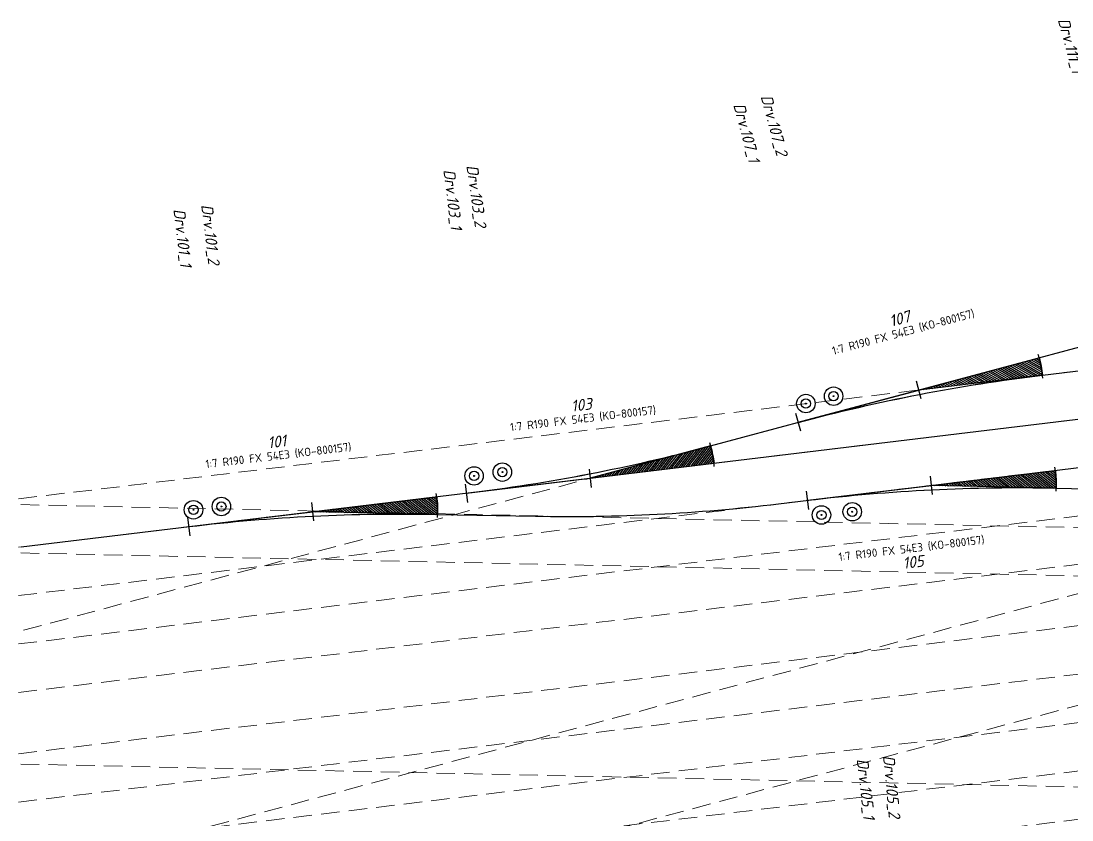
# Model space of a CAD drawing. Header units: metres. Extents: x -91 to 242, y 51 to 210.
# Drawn here: x -91.3 to 22.5, y 101.9 to 188.4 of the extents above; entities that cross this region are included whole.
import ezdxf
from ezdxf.enums import TextEntityAlignment as Align

# ---------------------------------------------------------------- set-up
doc = ezdxf.new("R2010")
doc.units = ezdxf.units.M
doc.linetypes.add('HIDDEN', pattern=[3, 2, -1])
doc.layers.get('0').update_dxf_attribs({"color": 211})
doc.layers.add('JBTFE__INNSETTINGSPUNKT', color=62, linetype='Continuous')
doc.layers.add('JBTOB__KO_SPV_SENTERLINJER', color=62, linetype='Continuous')
for name, color, linetype, true_color in [('JBTOB__INFO', 4, 'Continuous', 0x00ffff), ('JBTOB__KO_SPV', 2, 'Continuous', 0xffff00), ('JBTOB__NAVN', 2, 'Continuous', 0xffff00), ('JBTOB__SPV_TYPE', 2, 'Continuous', 0xffff00), ('JBTOB_KO_SPO', 2, 'Continuous', 0xffff00), ('JBTOB_KO_SPV', 2, 'Continuous', 0xffff00), ('JBTSI__NAVN', 2, 'Continuous', 0xffff00), ('JBTSI_SA_DRV', 2, 'Continuous', 0xffff00)]:
    doc.layers.add(name, color=color, linetype=linetype, true_color=true_color)
doc.layers.add('NO_Hjelpelinje', color=12, linetype='HIDDEN', lineweight=0, plot=False)
doc.styles.add('ISO', font='iso3098.shx')

# ---------------------------------------------------------------- blocks, each defined once
blk = doc.blocks.new('NO-BN-2D-JBTSI-DRIVMASKIN-SPORVEKSEL')
at = {"color": 0, "linetype": 'ByBlock', "lineweight": -2, "transparency": 16777216}
for radius in [1, 0.5]:
    blk.add_circle((0, 0), radius, dxfattribs=at)
blk = doc.blocks.new('NO-BN-2D-INSERTION-POINT')
at = {"layer": 'JBTFE__INNSETTINGSPUNKT', "linetype": 'ByBlock', "lineweight": -2, "transparency": 16777216}
for p, q in [((-0.05, 0), (0.05, 0)), ((0, -0.05), (0, 0.05))]:
    blk.add_line(p, q, dxfattribs=at)
blk.add_circle((0, 0), 0.05, dxfattribs=at)
blk = doc.blocks.new('*Z197')
at = {"color": 0, "linetype": 'ByBlock', "lineweight": -2, "transparency": 16777216, "rotation": 359.9957023501701}
blk.add_blockref('NO-BN-2D-JBTSI-DRIVMASKIN-SPORVEKSEL', (0, 0), dxfattribs=at)
at = {"color": 0, "linetype": 'ByBlock', "lineweight": -2, "transparency": 16777216}
blk.add_blockref('NO-BN-2D-INSERTION-POINT', (0, 0), dxfattribs=at)
at = {"layer": 'JBTSI__NAVN', "color": 0, "linetype": 'ByBlock', "lineweight": -2, "transparency": 16777216, "style": 'ISO', "oblique": 15}
blk.add_attdef('OBJEKTNAVN', text='', height=1.25, rotation=270, dxfattribs=at).set_placement((1.4, 30), align=Align.MIDDLE_CENTER)
blk = doc.blocks.new('NO-BN-2D-JBTOB-CONNECTION-SWITCH-07.00-R190-H-54E3-FX-4')
at = {"color": 0, "linetype": 'ByBlock', "lineweight": -2, "transparency": 16777216}
for p, q in [((0, -1), (0, 1)), ((0, 0), (13.5, 0)), ((13.5, -1), (13.5, 1))]:
    blk.add_line(p, q, dxfattribs=at)
at = {"color": 0, "linetype": 'Continuous', "lineweight": -2, "transparency": 16777216}
for p, q in [((13.73, 0), (13.77, -0.04)), ((14, 0), (14.08, -0.08)), ((14.27, 0), (14.4, -0.13)), ((14.54, 0), (14.71, -0.17)), ((14.81, 0), (15.02, -0.22)), ((15.08, 0), (15.34, -0.26)), ((15.35, 0), (15.65, -0.31)), ((15.62, 0), (15.97, -0.35)), ((15.89, 0), (16.28, -0.4)), ((16.15, 0), (16.6, -0.44)), ((16.42, 0), (16.91, -0.49)), ((16.69, 0), (17.22, -0.53)), ((16.96, 0), (17.54, -0.58)), ((17.23, 0), (17.85, -0.62)), ((17.5, 0), (18.17, -0.67)), ((17.77, 0), (18.48, -0.71)), ((18.04, 0), (18.8, -0.76)), ((18.31, 0), (19.11, -0.8)), ((18.58, 0), (19.43, -0.85)), ((18.85, 0), (19.74, -0.89)), ((19.12, 0), (20.05, -0.94)), ((19.39, 0), (20.37, -0.98)), ((19.66, 0), (20.68, -1.03)), ((19.93, 0), (21, -1.07)), ((20.2, 0), (21.31, -1.12)), ((20.46, 0), (21.63, -1.16)), ((20.73, 0), (21.94, -1.21)), ((21, 0), (22.25, -1.25)), ((21.27, 0), (22.57, -1.3)), ((21.54, 0), (22.88, -1.34)), ((21.81, 0), (23.2, -1.38)), ((22.08, 0), (23.51, -1.43)), ((22.35, 0), (23.83, -1.47)), ((22.62, 0), (24.14, -1.52)), ((22.89, 0), (24.45, -1.56)), ((23.16, 0), (24.77, -1.61)), ((23.43, 0), (25.08, -1.65)), ((23.7, 0), (25.4, -1.7)), ((23.97, 0), (25.71, -1.74)), ((24.24, 0), (26.03, -1.79)), ((24.51, 0), (26.34, -1.83)), ((24.78, 0), (26.65, -1.88)), ((25.04, 0), (26.88, -1.84)), ((25.31, 0), (26.91, -1.6)), ((25.58, 0), (26.94, -1.35)), ((25.85, 0), (26.96, -1.11)), ((26.12, 0), (26.98, -0.86)), ((26.39, 0), (26.99, -0.6)), ((26.66, 0), (27, -0.34)), ((26.93, 0), (27.01, -0.08))]:
    blk.add_line(p, q, dxfattribs=at)
at = {"color": 0, "linetype": 'ByBlock', "lineweight": -2, "transparency": 16777216, "flags": 128}
for points in [[(13.5, 0), (27.01, 0, -0.035489), (26.87, -1.91)], [(27.01, 0, -0.035489), (26.87, -1.91), (26.87, -1.91, 0.035489), (27.01, 0)]]:
    blk.add_lwpolyline(points, format="xyb", close=True, dxfattribs=at)
at = {"color": 0, "linetype": 'ByBlock', "lineweight": -2, "transparency": 16777216}
for start, end in [(350.3699, 0), (0, 1.5)]:
    blk.add_arc((13.5, 0), 13.5, start, end, dxfattribs=at)
at = {"layer": 'JBTOB__KO_SPV_SENTERLINJER', "linetype": 'ByBlock', "lineweight": -2, "transparency": 16777216, "flags": 128}
blk.add_lwpolyline([(0, 0), (27.01, 0)], dxfattribs=at)
blk.add_lwpolyline([(0, 0, -0.035489), (26.87, -1.91), (26.87, -1.91)], format="xyb", dxfattribs=at)
blk = doc.blocks.new('*Z202')
at = {"layer": 'JBTOB__KO_SPV', "color": 0, "linetype": 'ByBlock', "lineweight": -2, "transparency": 16777216, "rotation": 8.131782564192834}
blk.add_blockref('NO-BN-2D-JBTOB-CONNECTION-SWITCH-07.00-R190-H-54E3-FX-4', (0, 0), dxfattribs=at)
blk = doc.blocks.new('*Z203')
at = {"layer": 'JBTOB__KO_SPV', "color": 0, "linetype": 'ByBlock', "lineweight": -2, "transparency": 16777216, "rotation": 359.9957023501701}
blk.add_blockref('NO-BN-2D-JBTOB-CONNECTION-SWITCH-07.00-R190-H-54E3-FX-4', (0, 0), dxfattribs=at)
blk = doc.blocks.new('NO-BN-2D-JBTOB-CONNECTION-SWITCH-07.00-R190-H-54E3-FX-1')
at = {"color": 0, "linetype": 'Continuous', "lineweight": -2, "transparency": 16777216}
for p, q in [((20.46, 0), (21.63, 1.16)), ((20.73, 0), (21.94, 1.21)), ((21, 0), (22.25, 1.25)), ((21.27, 0), (22.57, 1.3)), ((21.54, 0), (22.88, 1.34)), ((21.81, 0), (23.2, 1.38)), ((22.08, 0), (23.51, 1.43)), ((22.35, 0), (23.83, 1.47)), ((22.62, 0), (24.14, 1.52)), ((22.89, 0), (24.45, 1.56)), ((23.16, 0), (24.77, 1.61)), ((23.43, 0), (25.08, 1.65)), ((23.7, 0), (25.4, 1.7)), ((23.97, 0), (25.71, 1.74)), ((24.24, 0), (26.03, 1.79)), ((24.51, 0), (26.34, 1.83)), ((24.78, 0), (26.65, 1.88)), ((25.04, 0), (26.88, 1.84)), ((25.31, 0), (26.91, 1.6)), ((25.58, 0), (26.94, 1.35)), ((13.73, 0), (13.77, 0.04)), ((14, 0), (14.08, 0.08)), ((14.27, 0), (14.4, 0.13)), ((14.54, 0), (14.71, 0.17)), ((14.81, 0), (15.02, 0.22)), ((15.08, 0), (15.34, 0.26)), ((15.35, 0), (15.65, 0.31)), ((15.62, 0), (15.97, 0.35)), ((15.89, 0), (16.28, 0.4)), ((16.15, 0), (16.6, 0.44)), ((16.42, 0), (16.91, 0.49)), ((16.69, 0), (17.22, 0.53)), ((16.96, 0), (17.54, 0.58)), ((17.23, 0), (17.85, 0.62)), ((17.5, 0), (18.17, 0.67)), ((17.77, 0), (18.48, 0.71)), ((18.04, 0), (18.8, 0.76)), ((18.31, 0), (19.11, 0.8)), ((18.58, 0), (19.43, 0.85)), ((18.85, 0), (19.74, 0.89)), ((19.12, 0), (20.05, 0.94)), ((19.39, 0), (20.37, 0.98)), ((19.66, 0), (20.68, 1.03)), ((19.93, 0), (21, 1.07)), ((20.2, 0), (21.31, 1.12)), ((25.85, 0), (26.96, 1.11)), ((26.12, 0), (26.98, 0.86)), ((26.39, 0), (26.99, 0.6)), ((26.66, 0), (27, 0.34)), ((26.93, 0), (27.01, 0.08))]:
    blk.add_line(p, q, dxfattribs=at)
at = {"color": 0, "linetype": 'ByBlock', "lineweight": -2, "transparency": 16777216}
for p, q in [((0, 1), (0, -1)), ((0, 0), (13.5, 0)), ((13.5, 1), (13.5, -1))]:
    blk.add_line(p, q, dxfattribs=at)
at = {"color": 0, "linetype": 'ByBlock', "lineweight": -2, "transparency": 16777216, "flags": 128}
for points in [[(13.5, 0), (27.01, 0, 0.035489), (26.87, 1.91)], [(27.01, 0, 0.035489), (26.87, 1.91), (26.87, 1.91, -0.035489), (27.01, 0)]]:
    blk.add_lwpolyline(points, format="xyb", close=True, dxfattribs=at)
at = {"color": 0, "linetype": 'ByBlock', "lineweight": -2, "transparency": 16777216}
for start, end in [(0, 9.6301), (358.5, 0)]:
    blk.add_arc((13.5, 0), 13.5, start, end, dxfattribs=at)
at = {"layer": 'JBTOB__KO_SPV_SENTERLINJER', "linetype": 'ByBlock', "lineweight": -2, "transparency": 16777216, "flags": 128}
blk.add_lwpolyline([(0, 0, 0.035489), (26.87, 1.91), (26.87, 1.91)], format="xyb", dxfattribs=at)
blk.add_lwpolyline([(0, 0), (27.01, 0)], dxfattribs=at)
blk = doc.blocks.new('*Z204')
at = {"layer": 'JBTOB__KO_SPV', "color": 0, "linetype": 'ByBlock', "lineweight": -2, "transparency": 16777216}
blk.add_blockref('NO-BN-2D-JBTOB-CONNECTION-SWITCH-07.00-R190-H-54E3-FX-1', (0, 0), dxfattribs=at)
at = {"layer": 'JBTOB__INFO', "color": 0, "linetype": 'ByBlock', "lineweight": -2, "transparency": 16777216, "style": 'ISO'}
blk.add_attdef('OBJEKTINFO', text='', height=0.9, dxfattribs=at).set_placement((13.503, -11), align=Align.MIDDLE_CENTER)
at = {"layer": 'JBTOB__NAVN', "color": 0, "linetype": 'ByBlock', "lineweight": -2, "transparency": 16777216, "style": 'ISO', "oblique": 15}
blk.add_attdef('OBJEKTNAVN', text='', height=1.25, dxfattribs=at).set_placement((13.503, -8), align=Align.MIDDLE_CENTER)
at = {"layer": 'JBTOB__SPV_TYPE', "color": 0, "linetype": 'ByBlock', "lineweight": -2, "transparency": 16777216, "style": 'ISO'}
blk.add_attdef('BETEGNELSE', text='', height=0.9, dxfattribs=at).set_placement((13.503, -6.5), align=Align.MIDDLE_CENTER)
blk = doc.blocks.new('*Z205')
at = {"layer": 'JBTOB__KO_SPV', "color": 0, "linetype": 'ByBlock', "lineweight": -2, "transparency": 16777216, "rotation": 8.131782564192378}
blk.add_blockref('NO-BN-2D-JBTOB-CONNECTION-SWITCH-07.00-R190-H-54E3-FX-4', (0, 0), dxfattribs=at)
blk = doc.blocks.new('*Z206')
at = {"color": 0, "linetype": 'ByBlock', "lineweight": -2, "transparency": 16777216, "rotation": 359.9957023501701}
blk.add_blockref('NO-BN-2D-JBTSI-DRIVMASKIN-SPORVEKSEL', (0, 0), dxfattribs=at)
at = {"color": 0, "linetype": 'ByBlock', "lineweight": -2, "transparency": 16777216}
blk.add_blockref('NO-BN-2D-INSERTION-POINT', (0, 0), dxfattribs=at)
blk = doc.blocks.new('*Z207')
at = {"color": 0, "linetype": 'ByBlock', "lineweight": -2, "transparency": 16777216, "rotation": 359.9957023501701}
blk.add_blockref('NO-BN-2D-JBTSI-DRIVMASKIN-SPORVEKSEL', (0, 0), dxfattribs=at)
at = {"color": 0, "linetype": 'ByBlock', "lineweight": -2, "transparency": 16777216}
blk.add_blockref('NO-BN-2D-INSERTION-POINT', (0, 0), dxfattribs=at)
blk = doc.blocks.new('*Z208')
at = {"color": 0, "linetype": 'ByBlock', "lineweight": -2, "transparency": 16777216, "rotation": 7.739898997791594}
blk.add_blockref('NO-BN-2D-JBTSI-DRIVMASKIN-SPORVEKSEL', (0, 0), dxfattribs=at)
at = {"color": 0, "linetype": 'ByBlock', "lineweight": -2, "transparency": 16777216}
blk.add_blockref('NO-BN-2D-INSERTION-POINT', (0, 0), dxfattribs=at)
blk = doc.blocks.new('*Z209')
at = {"color": 0, "linetype": 'ByBlock', "lineweight": -2, "transparency": 16777216, "rotation": 6.721333656058107}
blk.add_blockref('NO-BN-2D-JBTSI-DRIVMASKIN-SPORVEKSEL', (0, 0), dxfattribs=at)
at = {"color": 0, "linetype": 'ByBlock', "lineweight": -2, "transparency": 16777216}
blk.add_blockref('NO-BN-2D-INSERTION-POINT', (0, 0), dxfattribs=at)
blk = doc.blocks.new('*Z210')
at = {"color": 0, "linetype": 'ByBlock', "lineweight": -2, "transparency": 16777216, "rotation": 352.1881691308783}
blk.add_blockref('NO-BN-2D-JBTSI-DRIVMASKIN-SPORVEKSEL', (0, 0), dxfattribs=at)
at = {"color": 0, "linetype": 'ByBlock', "lineweight": -2, "transparency": 16777216}
blk.add_blockref('NO-BN-2D-INSERTION-POINT', (0, 0), dxfattribs=at)
blk = doc.blocks.new('*Z211')
at = {"color": 0, "linetype": 'ByBlock', "lineweight": -2, "transparency": 16777216, "rotation": 353.1257090177529}
blk.add_blockref('NO-BN-2D-JBTSI-DRIVMASKIN-SPORVEKSEL', (0, 0), dxfattribs=at)
at = {"color": 0, "linetype": 'ByBlock', "lineweight": -2, "transparency": 16777216}
blk.add_blockref('NO-BN-2D-INSERTION-POINT', (0, 0), dxfattribs=at)
blk = doc.blocks.new('*Z212')
at = {"color": 0, "linetype": 'ByBlock', "lineweight": -2, "transparency": 16777216, "rotation": 351.8682174358081}
blk.add_blockref('NO-BN-2D-JBTSI-DRIVMASKIN-SPORVEKSEL', (0, 0), dxfattribs=at)
at = {"color": 0, "linetype": 'ByBlock', "lineweight": -2, "transparency": 16777216}
blk.add_blockref('NO-BN-2D-INSERTION-POINT', (0, 0), dxfattribs=at)
blk = doc.blocks.new('*Z213')
at = {"color": 0, "linetype": 'ByBlock', "lineweight": -2, "transparency": 16777216, "rotation": 351.8682174358081}
blk.add_blockref('NO-BN-2D-JBTSI-DRIVMASKIN-SPORVEKSEL', (0, 0), dxfattribs=at)
at = {"color": 0, "linetype": 'ByBlock', "lineweight": -2, "transparency": 16777216}
blk.add_blockref('NO-BN-2D-INSERTION-POINT', (0, 0), dxfattribs=at)

msp = doc.modelspace()

# ---------------------------------------------------------------- linework, layer by layer
at = {"layer": 'JBTOB_KO_SPO', "flags": 128}
for points in [[(-43.05, 137.25, 0.035478), (-16.61, 142.37), (63.88, 163.96, -0.035496), (90.33, 169.08), (223.8, 185.2)], [(-7.12, 144.91, -0.035489), (19.33, 150.03), (225.04, 174.87)], [(-73.08, 133.63, -0.035489), (-46.18, 134.95), (-35.58, 134.76, 0.034697), (-9.28, 136.1), (226.29, 164.55)], [(-6.1, 136.48, -0.035489), (20.81, 137.81), (67.16, 136.78, 0.035493), (94.07, 138.1), (227.54, 154.22)]]:
    msp.add_lwpolyline(points, format="xyb", dxfattribs=at)
msp.add_lwpolyline([(-91.27, 131.43), (225.67, 169.71)], dxfattribs=at)
at = {"layer": 'NO_Hjelpelinje'}
for p, direction in [((76.92, 167.46), (0.965841, 0.259134)), ((80.03, 141.64), (0.965841, 0.259134)), ((90.98, 158.68), (-0.992785, -0.11991)), ((81.45, 129.93), (0.965841, 0.259134)), ((89.54, 153.27), (-0.992785, -0.11991)), ((89.03, 147.97), (-0.992785, -0.11991)), ((88.16, 142.63), (-0.992785, -0.11991)), ((86.71, 137.21), (-0.992785, -0.11991)), ((89.95, 130.96), (-0.992785, -0.11991)), ((88.69, 125.57), (-0.992785, -0.11991)), ((85.36, 97.56), (0.965841, 0.259134)), ((89.32, 120.4), (-0.992785, -0.11991)), ((64.13, 132.64), (0.999765, -0.021667)), ((89, 115.13), (-0.992785, -0.11991)), ((51.26, 127.69), (0.999765, -0.021667)), ((89.62, 109.97), (-0.992785, -0.11991)), ((94.75, 105.35), (-0.992785, -0.11991)), ((94.42, 98.66), (-0.992785, -0.11991)), ((96.54, 93.68), (-0.992785, -0.11991)), ((84.57, 104.12), (0.999765, -0.021667)), ((95.18, 88.28), (-0.992785, -0.11991)), ((98.19, 83.4), (-0.992785, -0.11991)), ((105.38, 79.03), (-0.992785, -0.11991)), ((88.48, 71.75), (0.999765, -0.021667))]:
    msp.add_xline(p, direction, dxfattribs=at)

# ---------------------------------------------------------------- block references
at = {"layer": 'JBTOB_KO_SPV'}
ref = msp.add_blockref('*Z203', (-7.12, 144.92), dxfattribs=dict(at, rotation=15.01867662981672))
ref.add_attrib('OBJEKTNAVN', '107', dxfattribs={"layer": 'JBTOB__NAVN', "color": 0, "linetype": 'ByBlock', "lineweight": -2, "transparency": 16777216, "height": 1.25, "rotation": 15.0187, "style": 'ISO', "oblique": 15}).set_placement((3.85, 156.14), align=Align.MIDDLE_CENTER)
ref.add_attrib('BETEGNELSE', '1:7 R190 FX 54E3 (KO-800157)', dxfattribs={"layer": 'JBTOB__SPV_TYPE', "color": 0, "linetype": 'ByBlock', "lineweight": -2, "transparency": 16777216, "height": 0.9, "rotation": 15.0187, "style": 'ISO'}).set_placement((4.24, 154.69), align=Align.MIDDLE_CENTER)
ref = msp.add_blockref('*Z204', (-43.06, 137.25), dxfattribs=dict(at, rotation=6.886894065624849))
ref.add_attrib('OBJEKTNAVN', '103', dxfattribs={"layer": 'JBTOB__NAVN', "color": 0, "linetype": 'ByBlock', "lineweight": -2, "transparency": 16777216, "height": 1.25, "rotation": 6.8869, "style": 'ISO', "oblique": 15}).set_placement((-30.61, 146.81), align=Align.MIDDLE_CENTER)
ref.add_attrib('BETEGNELSE', '1:7 R190 FX 54E3 (KO-800157)', dxfattribs={"layer": 'JBTOB__SPV_TYPE', "color": 0, "linetype": 'ByBlock', "lineweight": -2, "transparency": 16777216, "height": 0.9, "rotation": 6.8869, "style": 'ISO'}).set_placement((-30.43, 145.33), align=Align.MIDDLE_CENTER)
ref = msp.add_blockref('*Z205', (-73.08, 133.63), dxfattribs=dict(at, rotation=358.7551115014325))
ref.add_attrib('OBJEKTNAVN', '101', dxfattribs={"layer": 'JBTOB__NAVN', "color": 0, "linetype": 'ByBlock', "lineweight": -2, "transparency": 16777216, "height": 1.25, "rotation": 6.8871, "style": 'ISO', "oblique": 15}).set_placement((-63.59, 142.83), align=Align.MIDDLE_CENTER)
ref.add_attrib('BETEGNELSE', '1:7 R190 FX 54E3 (KO-800157)', dxfattribs={"layer": 'JBTOB__SPV_TYPE', "color": 0, "linetype": 'ByBlock', "lineweight": -2, "transparency": 16777216, "height": 0.9, "rotation": 6.8871, "style": 'ISO'}).set_placement((-63.41, 141.34), align=Align.MIDDLE_CENTER)
ref = msp.add_blockref('*Z202', (-6.1, 136.48), dxfattribs=dict(at, rotation=358.7551115014325))
ref.add_attrib('OBJEKTNAVN', '105', dxfattribs={"layer": 'JBTOB__NAVN', "color": 0, "linetype": 'ByBlock', "lineweight": -2, "transparency": 16777216, "height": 1.25, "rotation": 6.8871, "style": 'ISO', "oblique": 15}).set_placement((5.31, 129.8), align=Align.MIDDLE_CENTER)
ref.add_attrib('BETEGNELSE', '1:7 R190 FX 54E3 (KO-800157)', dxfattribs={"layer": 'JBTOB__SPV_TYPE', "color": 0, "linetype": 'ByBlock', "lineweight": -2, "transparency": 16777216, "height": 0.9, "rotation": 6.8871, "style": 'ISO'}).set_placement((5.13, 131.29), align=Align.MIDDLE_CENTER)
at = {"layer": 'JBTSI_SA_DRV'}
ref = msp.add_blockref('*Z197', (28.79, 156.36), dxfattribs=dict(at, rotation=15.01867662981672))
ref.add_attrib('OBJEKTNAVN', 'Drv.111_1', dxfattribs={"layer": 'JBTSI__NAVN', "color": 0, "linetype": 'ByBlock', "lineweight": -2, "transparency": 16777216, "height": 1.25, "rotation": 285.0187, "style": 'ISO', "oblique": 15}).set_placement((22.36, 185.7), align=Align.MIDDLE_CENTER)
ref = msp.add_blockref('*Z207', (-3.3, 147.75), dxfattribs=dict(at, rotation=15.01867662981672))
ref.add_attrib('OBJEKTNAVN', 'Drv.107_2', dxfattribs={"layer": 'JBTSI__NAVN', "color": 0, "linetype": 'ByBlock', "lineweight": -2, "transparency": 16777216, "height": 1.25, "rotation": 285.0187, "style": 'ISO', "oblique": 15}).set_placement((-9.73, 177.09), align=Align.MIDDLE_CENTER)
ref = msp.add_blockref('*Z206', (-6.3, 146.95), dxfattribs=dict(at, rotation=15.01867662981672))
ref.add_attrib('OBJEKTNAVN', 'Drv.107_1', dxfattribs={"layer": 'JBTSI__NAVN', "color": 0, "linetype": 'ByBlock', "lineweight": -2, "transparency": 16777216, "height": 1.25, "rotation": 285.0187, "style": 'ISO', "oblique": 15}).set_placement((-12.72, 176.29), align=Align.MIDDLE_CENTER)
ref = msp.add_blockref('*Z210', (-42.22, 139.12), dxfattribs=dict(at, rotation=15.01867662981672))
ref.add_attrib('OBJEKTNAVN', 'Drv.103_1', dxfattribs={"layer": 'JBTSI__NAVN', "color": 0, "linetype": 'ByBlock', "lineweight": -2, "transparency": 16777216, "height": 1.25, "rotation": 277.0906, "style": 'ISO', "oblique": 15}).set_placement((-44.53, 169.06), align=Align.MIDDLE_CENTER)
ref = msp.add_blockref('*Z211', (-39.16, 139.53), dxfattribs=dict(at, rotation=15.01867662981672))
ref.add_attrib('OBJEKTNAVN', 'Drv.103_2', dxfattribs={"layer": 'JBTSI__NAVN', "color": 0, "linetype": 'ByBlock', "lineweight": -2, "transparency": 16777216, "height": 1.25, "rotation": 278.028, "style": 'ISO', "oblique": 15}).set_placement((-41.97, 169.43), align=Align.MIDDLE_CENTER)
ref = msp.add_blockref('*Z212', (-72.6, 135.45), dxfattribs=dict(at, rotation=15.01867662981672))
ref.add_attrib('OBJEKTNAVN', 'Drv.101_1', dxfattribs={"layer": 'JBTSI__NAVN', "color": 0, "linetype": 'ByBlock', "lineweight": -2, "transparency": 16777216, "height": 1.25, "rotation": 276.8912, "style": 'ISO', "oblique": 15}).set_placement((-73.78, 164.91), align=Align.MIDDLE_CENTER)
ref = msp.add_blockref('*Z213', (-69.58, 135.81), dxfattribs=dict(at, rotation=15.01867662981672))
ref.add_attrib('OBJEKTNAVN', 'Drv.101_2', dxfattribs={"layer": 'JBTSI__NAVN', "color": 0, "linetype": 'ByBlock', "lineweight": -2, "transparency": 16777216, "height": 1.25, "rotation": 276.8912, "style": 'ISO', "oblique": 15}).set_placement((-70.76, 165.28), align=Align.MIDDLE_CENTER)
ref = msp.add_blockref('*Z208', (-4.61, 134.89), dxfattribs=dict(at, rotation=358.754905776885))
ref.add_attrib('OBJEKTNAVN', 'Drv.105_1', dxfattribs={"layer": 'JBTSI__NAVN', "color": 0, "linetype": 'ByBlock', "lineweight": -2, "transparency": 16777216, "height": 1.25, "rotation": 276.5215, "style": 'ISO', "oblique": 15}).set_placement((0.19, 105.25), align=Align.MIDDLE_CENTER)
ref = msp.add_blockref('*Z209', (-1.28, 135.24), dxfattribs=dict(at, rotation=358.754905776885))
ref.add_attrib('OBJEKTNAVN', 'Drv.105_2', dxfattribs={"layer": 'JBTSI__NAVN', "color": 0, "linetype": 'ByBlock', "lineweight": -2, "transparency": 16777216, "height": 1.25, "rotation": 275.503, "style": 'ISO', "oblique": 15}).set_placement((2.99, 105.51), align=Align.MIDDLE_CENTER)

doc.saveas('drawing.dxf')
